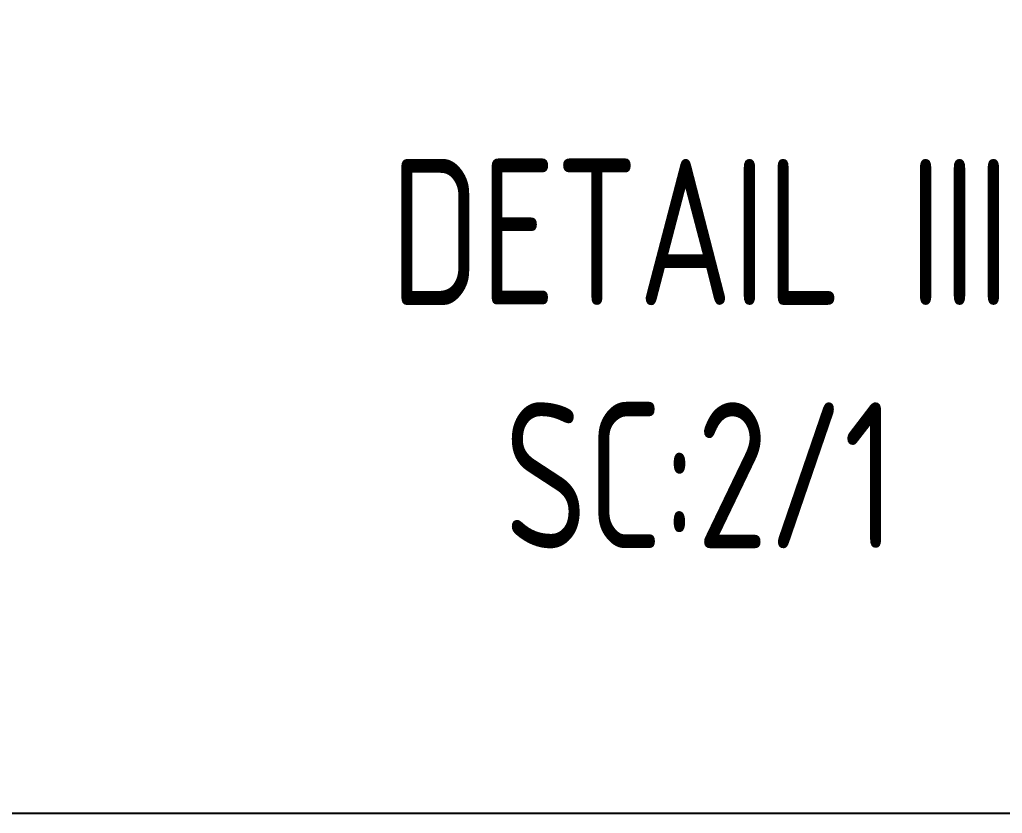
# Model space of a CAD drawing. Header units: millimetres. Extents: x -46397 to 283259, y -8690 to 23983.
# Drawn here: x 126904 to 127544, y -1903 to -1386 of the extents above; entities that cross this region are included whole.
import ezdxf

# ---------------------------------------------------------------- set-up
doc = ezdxf.new("R2010")
doc.units = ezdxf.units.MM
doc.layers.get('Defpoints').update_dxf_attribs({"lineweight": 0})
doc.layers.add('Dtext', color=255, linetype='Continuous', lineweight=20)
doc.layers.add('PHANTOM 2', color=8, linetype='Continuous', lineweight=0)
doc.styles.add('Chu va so', font='arial.ttf')
doc.styles.add('GHI CHÚ 1', font='isocp_IV25.ttf', dxfattribs={"width": 0.8})
doc.styles.get("Standard").update_dxf_attribs({"font": 'isocp.shx', "width": 0.8})
doc.styles.add('TCVN', font='arial.ttf')
doc.dimstyles.new('1-30SCALE', dxfattribs={"dimtxt": 75, "dimasz": 75, "dimexe": 37.5, "dimexo": 30, "dimgap": 30, "dimtad": 1, "dimtoh": 1, "dimdec": 0, "dimdsep": 46, "dimtxsty": 'GHI CHÚ 1', "dimcen": 0.09, "dimclrd": 256, "dimclre": 256, "dimclrt": 2, "dimadec": 0, "dimazin": 0, "dimtfac": 1, "dimtdec": 0, "dimtofl": 0, "dimtmove": 0, "dimatfit": 3, "dimfxl": 1, "dimlwd": 0, "dimlwe": 0, "dimarcsym": 0})

# ---------------------------------------------------------------- blocks, each defined once
blk = doc.blocks.new('*D544')
at = {"layer": 'Defpoints', "color": 0, "transparency": 16777216}
for p in [(126953.81, -670.98, -3), (127265, -982.1, -3), (126766.68, -1480.54)]:
    blk.add_point(p, dxfattribs=at)
at = {"layer": 'PHANTOM 2', "linetype": 'Continuous', "lineweight": 0, "transparency": 16777216}
for p, q in [((126932.6, -692.2), (126434.28, -1190.63)), ((127243.79, -1003.32), (126745.47, -1501.75)), ((126519.14, -1233.05), (126703.04, -1416.9))]:
    blk.add_line(p, q, dxfattribs=at)
at = {"layer": 'PHANTOM 2', "transparency": 16777216}
for points in [[(126529.74, -1222.44), (126508.53, -1243.65), (126455.49, -1169.41)], [(126713.64, -1406.3), (126692.43, -1427.51), (126766.68, -1480.54)]]:
    blk.add_solid(points, dxfattribs=at)
at = {"layer": 'PHANTOM 2', "color": 2, "transparency": 16777216, "insert": (126665.89, -1270.16), "char_height": 95, "attachment_point": 5, "rotation": 315.00659, "style": 'GHI CHÚ 1'}
blk.add_mtext('220', dxfattribs=at)
blk = doc.blocks.new('*U1823')
at = {"lineweight": 25}
for points in [[(0, 0), (17743.18, 0), (17743.18, 11622.71), (0, 11622.71)], [(0, 0), (13415.58, 0), (13415.58, 11622.71), (0, 11622.71)]]:
    blk.add_lwpolyline(points, close=True, dxfattribs=at)
at = {"layer": 'Dtext', "ltscale": 0.1}
for tag, p, height, style in [('FOR_APPROVAL3', (14302.75, 4360.07, -0.7), 92.73, 'TCVN'), ('REV_3', (13529.88, 4365.51), 77.28, 'TCVN'), ('FOR_APPROVAL2', (14302.75, 4071.57, -0.7), 92.73, 'TCVN'), ('REV_2', (13529.88, 4077), 77.28, 'TCVN'), ('FOR_APPROVAL1', (14302.75, 3783.06, -0.67), 92.73, 'TCVN'), ('REV_1', (13529.88, 3788.5), 77.28, 'TCVN'), ('NGUOI_VE', (15126.13, 3495.87, -0.65), 92.73, 'TCVN'), ('NGUOI_KIEM_2', (15945.61, 3495.87, -0.75), 92.73, 'TCVN'), ('NGUOI_DUYET', (16935.49, 3495.87, -0.75), 92.73, 'TCVN'), ('REV_0', (13529.88, 3499.99), 77.28, 'TCVN'), ('1.1_A4', (16985.14, 176, -0.72), 92.73, 'Chu va so'), ('A4_A4', (17293.73, 176, -0.72), 92.73, 'Chu va so'), ('REV.', (17547.84, 176, -0.72), 92.73, 'Chu va so')]:
    blk.add_attdef(tag, p, '', height=height, dxfattribs=dict(at, style=style))
for tag, p, height, style, width in [('NGAY_REV03', (13725.74, 4360.07, -0.7), 80.37, 'TCVN', 0.95), ('NGAY_REV02', (13725.74, 4071.57, -0.7), 80.37, 'TCVN', 0.95), ('NGAY_REV01', (13725.74, 3783.06, -0.7), 80.37, 'TCVN', 0.95), ('NGAY_REV0', (13725.74, 3494.55, -0.76), 80.37, 'TCVN', 0.95), ('DWD.NO', (13718.55, 75.24, -0.72), 123.65, 'Chu va so', 0.85)]:
    blk.add_attdef(tag, p, '', height=height, dxfattribs=dict(at, style=style, width=width))
at = {"layer": 'Dtext', "lineweight": 25, "ltscale": 0.1, "style": 'Chu va so'}
for tag, p, height in [('PROJECT_CODE', (14612.21, 1452.84), 185.47), ('TITLE1', (13808.99, 1107.97, -0.72), 123.65), ('TITLE2', (13808.99, 817.21, -0.72), 123.65), ('TITLE3', (13808.99, 528.7, -0.72), 123.65)]:
    blk.add_attdef(tag, p, '', height=height, dxfattribs=at)

msp = doc.modelspace()

# ---------------------------------------------------------------- texts
at = {"color": 3, "insert": (126988.18, -1476.82), "char_height": 95, "attachment_point": 1}
msp.add_mtext_dynamic_manual_height_columns('\\A1;\\pxqc;DETAIL III\\PSC:2/1', width=718.3368, gutter_width=37.5, heights=[0], dxfattribs=at)

# ---------------------------------------------------------------- dimensions: what is measured, and where the dimension line sits
at = {"layer": 'PHANTOM 2'}
dim = msp.add_aligned_dim(p1=(126953.81, -670.98, -3), p2=(127265, -982.1, -3), distance=-704.81, dimstyle='1-30SCALE', override={"dimtxt": 95, "dimasz": 90, "dimexe": 30, "dimlfac": 0.5, "dimtmove": 1}, dxfattribs=at)
dim.commit()
dim.dimension.update_dxf_attribs({"geometry": '*D544', "text_midpoint": (126665.89, -1270.16)})

# ---------------------------------------------------------------- next in the draw order: block references
at = {"xscale": 0.9084576280678549, "yscale": 0.9084576280678549, "zscale": 0.9084576280678549}
msp.add_blockref('*U1823', (118436.21, -1902.62), dxfattribs=at)

doc.saveas('drawing.dxf')
